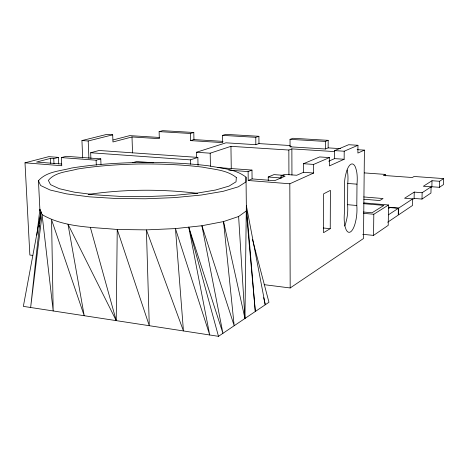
<?xml version="1.0" encoding="UTF-8"?>
<svg xmlns="http://www.w3.org/2000/svg" width="467" height="467" viewBox="0 0 467 467"><rect width="100%" height="100%" fill="white"/><g stroke="black" fill="none" stroke-linecap="round" stroke-linejoin="round"><path stroke-width="0.7" d="M248.216 180.49L252.075 178.914L251.982 170.087L248.117 171.599L248.216 180.49L289.82 183.782L313.637 173.035L313.649 164.419L329.469 157.583L329.439 165.902L344.15 159.265L344.202 151.22L357.956 145.278L357.885 153.065L364.418 150.117L363.495 238.52L290.182 287.964L264.147 284.672M325.365 149.008L325.394 141.425L328.173 140.334L328.149 147.876L325.365 149.008L290.06 146.813L290.03 139.341L292.996 138.285L328.173 140.334M330.239 228.672L330.397 190.367L323.654 193.805L323.538 232.683L330.239 228.672L323.31 227.995M328.721 161.208L334.588 158.628L334.629 150.619L348.639 144.723L357.956 145.278M344.716 226.01A18.569 6.34 -85 0 0 345.819 222.911L346.853 218.609A18.569 6.34 -85 0 0 347.588 204.692L347.74 183.455A18.674 6.415 -85.6 0 0 347.203 170.041M356.806 205.486L356.998 184.167A18.75 6.293 -85.6 0 0 356.502 170.7L355.533 167.408A18.75 6.293 -85.6 0 0 346.415 171.827L345.335 176.211A18.75 6.293 -85.6 0 0 344.576 190.723L344.43 212.678A18.645 6.217 -85 0 0 344.99 226.267L346.006 229.42A18.645 6.217 -85 0 0 355.043 223.786L356.064 219.461A18.645 6.217 -85 0 0 356.806 205.486L347.588 204.692M252.507 239.571L268.963 302.277L218.48 336.322L23.35 306.375L40.956 211.843L30.641 307.49L42.065 214.587L53.191 310.952L51.551 219.723L84.212 315.715L67.978 224.16L116.225 320.631L117.24 229.501C92.244 227.067 64.37 227.686 42.065 214.587L39.876 209.158L38.446 180.741C46.56 171.348 60.284 171.144 71.463 168.05C94.083 164.402 116.978 162.942 139.867 162.434C162.913 162.242 185.983 163.041 208.872 165.849C221.475 168.371 235.502 168.92 246.01 177.162L246.337 205.498L244.959 318.465L223.53 221.574L238.614 216.501L246.237 210.991L255.309 311.483L246.337 205.498L265.25 304.782L263.686 297.66M373.553 235.386L373.81 214.254L388.526 204.99L388.223 225.351L373.553 235.386L362.736 234.317M385.234 175.861L385.257 174.407L364.342 172.907M388.357 208.621L389.986 207.582L398.357 208.3L398.24 215.089L387.686 222.204M412.676 198.907L398.719 208.06L398.602 214.843L412.548 205.439L412.676 198.907L404.591 198.247L414.235 192.089L422.133 192.708L431.082 186.841L430.942 193.034L421.999 199.065L414.112 198.422L412.303 199.613M414.112 198.422L414.235 192.089M421.999 199.065L422.133 192.708M246.01 177.162L245.899 181.99L238.223 186.853L223.045 191.342L201.289 195.037L174.676 197.599L145.453 198.784L116.131 198.504L89.144 196.811L66.612 193.893L50.115 190.011L40.617 185.516L38.446 180.741M431.87 186.753L432.01 180.729L439.57 181.272L443.65 178.598L443.498 184.564L439.424 187.314L431.87 186.753L430.72 187.512M439.424 187.314L439.57 181.272M36.846 235.187L39.876 209.158L39.923 210.605M38.971 226.939L39.164 225.503M39.444 223.343L40.956 211.843M388.381 214.843L398.357 208.3M432.01 180.729L423.365 186.257L431.082 186.841M385.257 174.407L383.384 175.423L412.338 177.513L414.089 176.473L443.65 178.598M313.637 173.035L303.515 172.288L296.743 175.265L284.572 174.354L281.041 175.861L281.052 178.044M303.515 172.288L303.509 163.713L319.621 156.935L329.469 157.583M268.262 180.641L268.233 176.999L273.966 174.605L284.047 175.37M196.56 157.321L196.455 152.26L210.185 153.188L230.943 146.34L288.845 150.035L291.869 148.891L334.769 151.6M290.06 146.813L291.239 146.369M196.455 152.26L225.952 142.814L255.846 144.677L258.975 143.608L290.118 145.529M90.902 158.558L90.668 152.756L190.361 159.883L197.856 157.408L198.026 165.417M190.518 140.608L193.945 139.592L193.799 132.494L190.367 133.469L190.518 140.608L222.683 142.61L222.566 135.366L255.776 137.321L258.905 136.294L258.975 143.608M132.71 162.697L136.557 161.529L153.281 162.767M222.566 135.366L225.853 134.362L258.905 136.294M32.743 255.402L29.853 255.035L25.002 162.825L61.772 165.738L61.399 157.589L96.114 160.193L100.779 158.873L100.989 164.355M90.668 152.756L99.074 150.485L197.856 157.408M61.399 157.589L66.226 156.311L100.779 158.873M82.671 157.945L81.941 140.567L106.599 134.438L112.699 134.817L112.956 141.968L132.009 136.959L159.311 138.664L159.119 131.624L162.685 130.678L193.799 132.494M61.58 164.005L36.531 162.049L50.5 158.377L53.752 158.622L58.433 157.385L58.737 163.911M25.002 162.825L48.743 156.661L58.433 157.385M113.102 139.948L129.738 135.628L159.276 137.45M81.941 140.567L88.199 140.981L112.699 134.817M88.275 194.418C124.432 189.153 161.395 188.919 197.652 193.367M159.119 131.624L190.367 133.469M290.03 139.341L325.394 141.425M193.945 139.592L223.057 141.39M328.149 147.876L340.478 148.64M357.162 149.668L364.418 150.117M334.629 150.619L344.202 151.22M334.588 158.628L344.15 159.265M303.509 163.713L313.649 164.419M217.891 167.56L251.982 170.087M228.777 170.146L248.117 171.599M281.041 175.861L285.109 176.17L274.625 180.682L252.075 178.914M268.233 176.999L281.321 178.003M347.74 183.455L356.998 184.167M363.688 196.946L383.063 198.539L379.729 200.547L363.828 199.222M363.816 202.894L388.526 204.99M363.595 203.676L383.892 205.41L372.047 212.783L363.361 212.012M388.649 207.196L398.719 208.06M363.676 213.349L373.81 214.254M188.744 227.155L222.928 333.321L201.907 225.736L175.452 228.591L146.399 229.881L117.24 229.501L149.288 325.703L146.399 229.881L183.449 330.945L175.452 228.591L209.712 334.973L188.744 227.155L218.48 336.322M90.405 227.528L116.225 320.631M238.614 216.501L244.959 318.465M53.752 158.622L53.991 163.683M50.5 158.377L50.745 163.438M88.199 140.981L88.911 158.412M96.114 160.193L96.301 165.026M132.009 136.959L132.529 152.907M190.361 159.883L190.454 164.221M210.185 153.188L210.419 166.211M230.943 146.34L231.264 168.809M255.776 137.321L255.846 144.677M288.845 150.035L288.933 174.833M291.869 148.891L291.945 175.061M289.82 183.782L290.182 287.964M236.325 177.518L236.022 181.815L229.052 186.094L215.544 190.028L196.233 193.274L172.486 195.539L146.212 196.595L119.651 196.35L95.064 194.827L74.451 192.194L59.309 188.697L50.529 184.652L48.37 180.385C55.304 171.949 67.476 171.856 77.236 169.083C97.72 165.75 118.449 164.448 139.178 163.981C160.444 163.806 181.733 164.553 202.853 167.174C214.195 169.515 226.95 169.912 236.325 177.518M223.53 221.574L201.907 225.736L234.177 325.738L223.53 221.574"/></g></svg>
